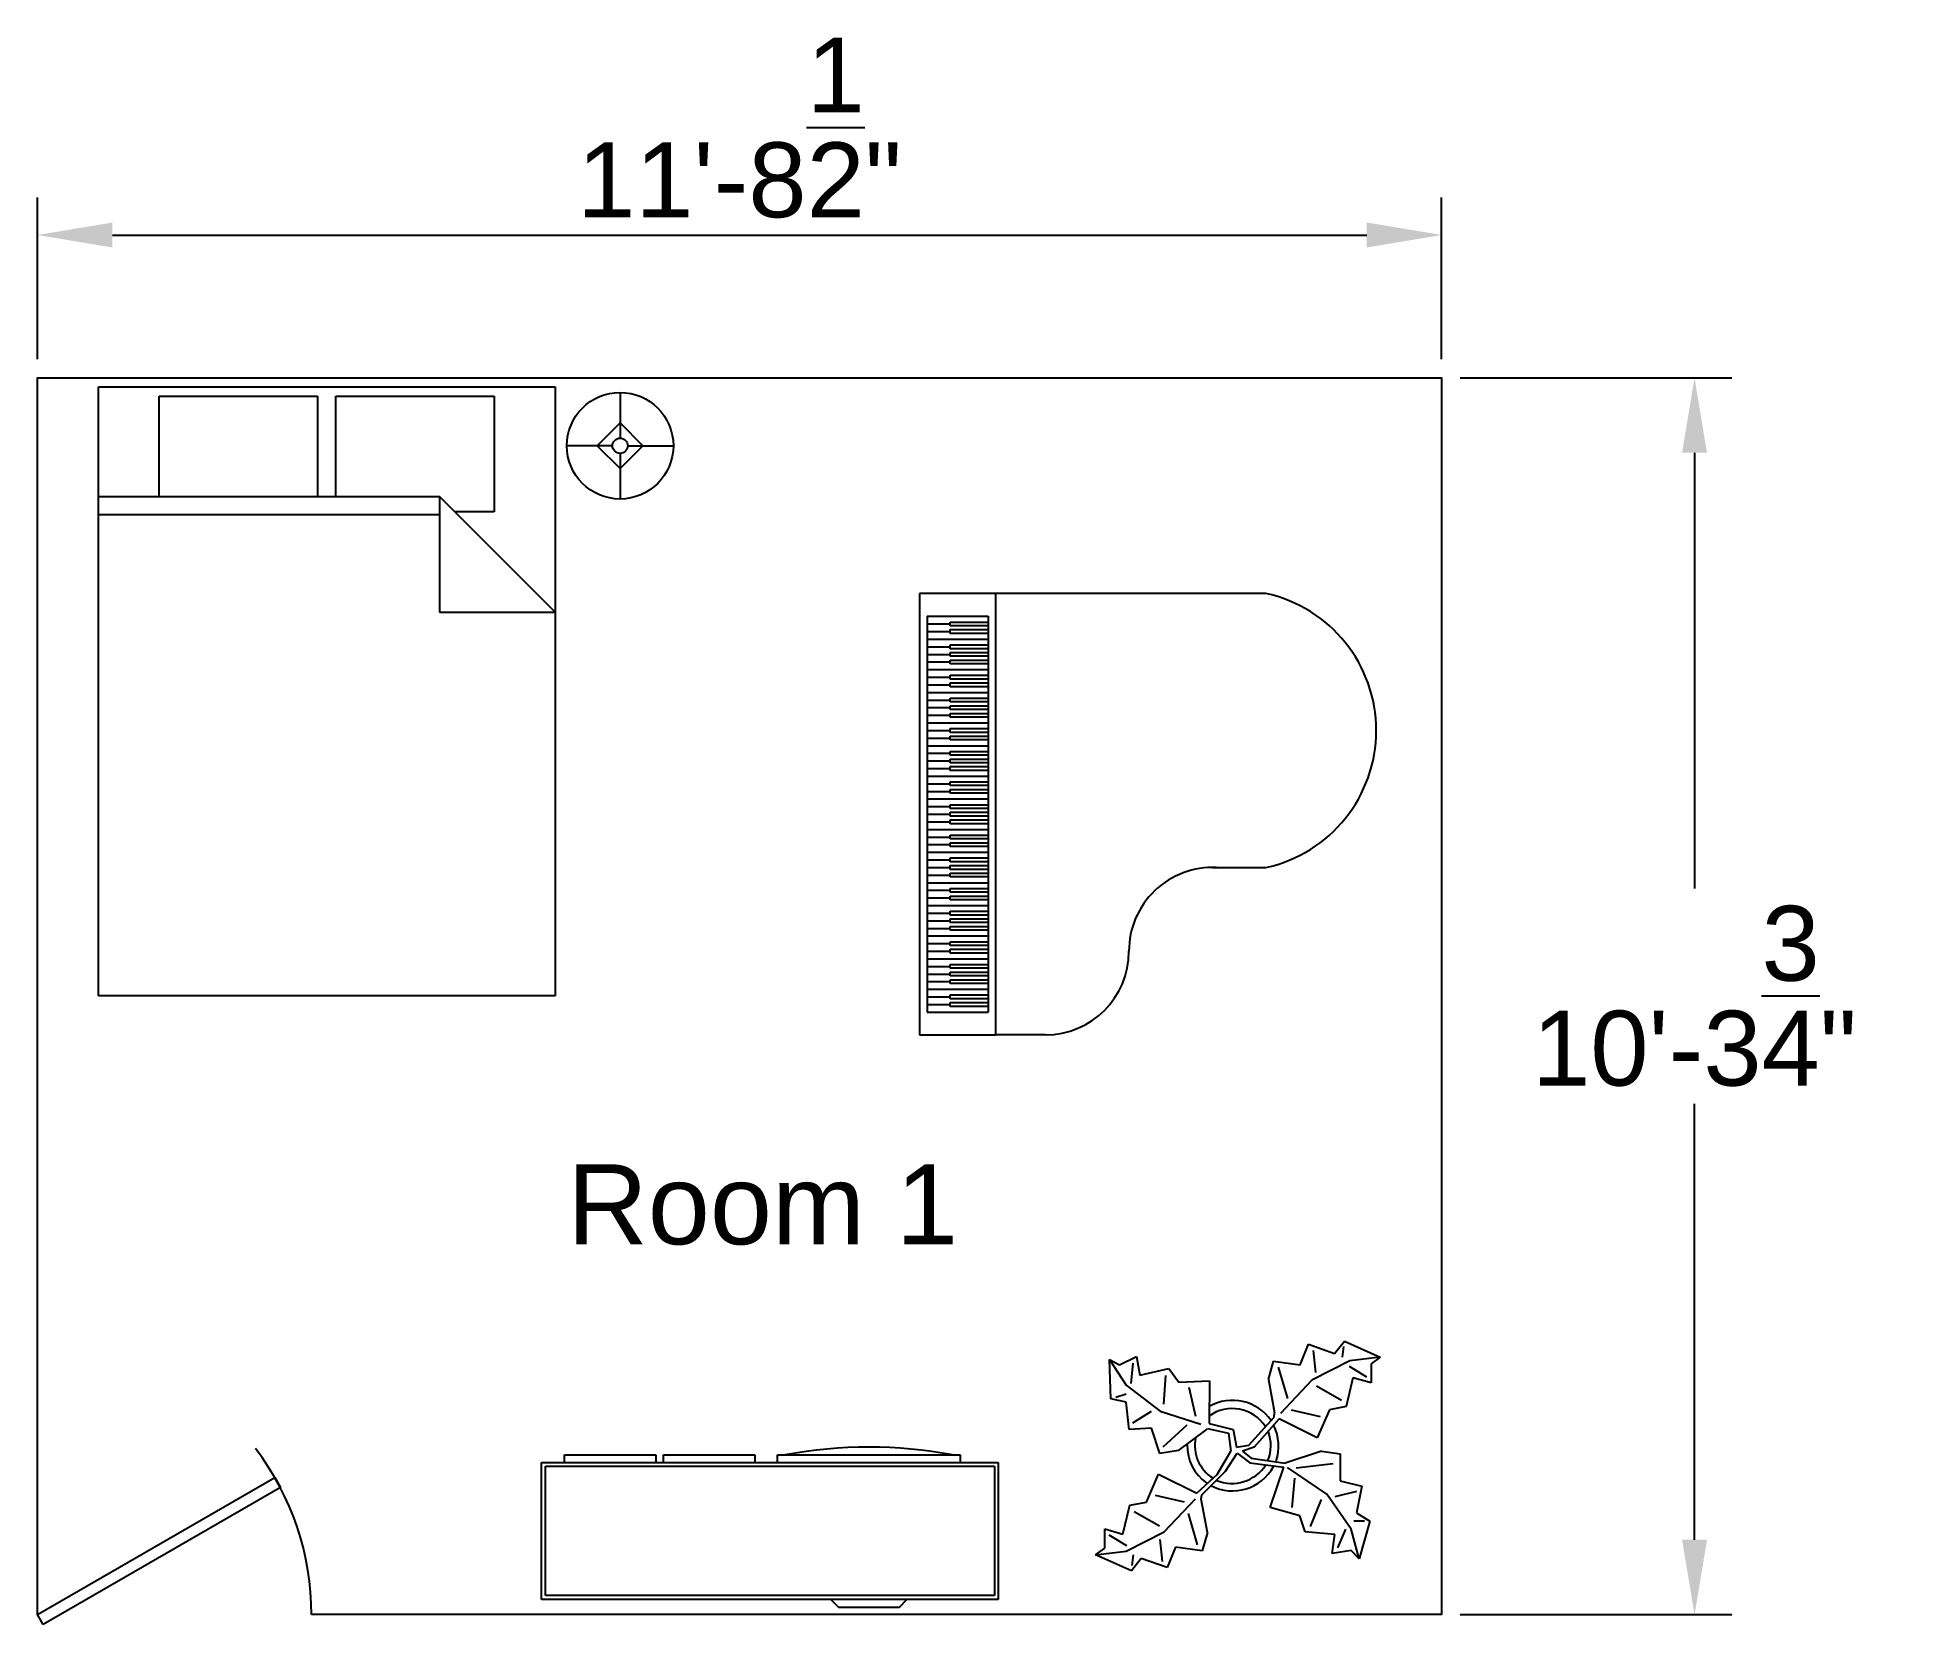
# Model space of a CAD drawing. Header units: inches. Extents: x 5262 to 5450, y 1151 to 1310.
import ezdxf

# ---------------------------------------------------------------- set-up
doc = ezdxf.new("R2010")
doc.units = ezdxf.units.IN
for name, color, linetype in [('Blocks', 142, 'Continuous'), ('Dimensions', 1, 'Continuous'), ('Text', 3, 'Continuous')]:
    doc.layers.add(name, color=color, linetype=linetype)
doc.styles.get("Standard").update_dxf_attribs({"font": 'arial.ttf'})
doc.dimstyles.new('ISO-25', dxfattribs={"dimscale": 3, "dimtxt": 2.5, "dimasz": 2.5, "dimexe": 1.25, "dimexo": 0.625, "dimtad": 1, "dimtih": 1, "dimtoh": 1, "dimdsep": 46, "dimlunit": 4, "dimtxsty": 'Standard', "dimcen": 2.5, "dimadec": 0, "dimazin": 0, "dimtfac": 1, "dimtmove": 0, "dimatfit": 3, "dimfxl": 1, "dimarcsym": 0})

# ---------------------------------------------------------------- blocks, each defined once
blk = doc.blocks.new('Bed - Queen')
at = {"linetype": 'Continuous'}
for p, q in [((0, -80.00003), (0, 0)), ((0, 0), (59.99999, 0)), ((59.99999, 0), (59.99999, -80.00003)), ((7.99999, -1.2), (28.79998, -1.2)), ((7.99999, -14.4), (7.99999, -1.2)), ((28.79998, -1.2), (28.79998, -14.4)), ((31.19999, -1.2), (51.99999, -1.2)), ((31.19999, -14.4), (31.19999, -1.2)), ((51.99999, -1.2), (51.99999, -16.4)), ((0, -14.4), (44.8, -14.4)), ((59.99999, -29.6), (44.8, -14.4)), ((44.8, -14.4), (44.8, -29.6)), ((44.8, -16.8), (0, -16.8)), ((51.99999, -16.4), (46.79936, -16.4)), ((44.8, -29.6), (59.99999, -29.6)), ((59.99999, -80.00003), (0, -80.00003))]:
    blk.add_line(p, q, dxfattribs=at)
blk = doc.blocks.new('Lamp - Table')
at = {"linetype": 'Continuous'}
for p, q in [((0, 7), (0, 1)), ((0, 3), (-3, 0)), ((3, 0), (0, 3)), ((-1, 0), (-7, 0)), ((-3, 0), (0, -3)), ((0, -3), (3, 0)), ((1, 0), (7, 0)), ((0, -1), (0, -7))]:
    blk.add_line(p, q, dxfattribs=at)
for radius in [7, 1]:
    blk.add_circle((0, 0), radius, dxfattribs=at)
blk = doc.blocks.new('Plant - Rubber or Philodendron')
at = {"linetype": 'Continuous'}
for p, q in [((8.8871, 10.7908), (9.9809, 13.4933)), ((9.9809, 13.4933), (13.3837, 12.301)), ((10.5828, 12.6946), (10.8893, 9.7953)), ((13.3837, 12.301), (14.68, 13.9039)), ((14.5816, 13.2037), (14.3848, 11.8033)), ((14.68, 13.9039), (19.3848, 11.8146)), ((-16.2005, 11.4774), (-13.9899, 8.1064)), ((-16.2005, 11.4774), (-14.8639, 10.7964)), ((-16.0159, 6.3329), (-16.2005, 11.4774)), ((-14.8639, 10.7964), (-12.6195, 11.8975)), ((-13.3174, 8.325), (-13.0735, 11.0065)), ((-12.6195, 11.8975), (-12.1909, 9.4345)), ((-12.1909, 9.4345), (-8.3829, 10.3)), ((-8.3829, 10.3), (-7.0549, 8.501)), ((4.6914, 8.8812), (5.3859, 11.2828)), ((5.3859, 11.2828), (8.8871, 10.7908)), ((5.9878, 10.4842), (7.1971, 6.3869)), ((15.3859, 11.3055), (10.3916, 8.7942)), ((15.2875, 10.6053), (17.5907, 9.2105)), ((19.3848, 11.8146), (15.3859, 11.3055)), ((19.3848, 11.8146), (18.1868, 10.9119)), ((18.1868, 10.9119), (18.1925, 8.4119)), ((-13.9899, 8.1064), (-9.5434, 4.7185)), ((-8.8369, 9.409), (-9.0894, 5.6095)), ((-7.0549, 8.501), (-3.0284, 8.6941)), ((-4.8529, 4.012), (-5.7184, 7.82)), ((-3.0284, 8.6941), (-3.0709, 3.1041)), ((4.6914, 8.8812), (5.5014, 4.4831)), ((10.3916, 8.7942), (6.2847, 4.4028)), ((14.2977, 6.1031), (10.9934, 7.9956)), ((15.7909, 9.1065), (14.8995, 5.3044)), ((18.1925, 8.4119), (15.7909, 9.1065)), ((-14.0069, 5.8704), (-16.0159, 6.3329)), ((-15.3434, 6.5514), (-13.9984, 6.9884)), ((-13.5868, 2.2894), (-14.0069, 5.8704)), ((14.8995, 5.3044), (12.7005, 4.8994)), ((-10.6784, 2.491), (-13.5868, 2.2894)), ((-13.1329, 3.1804), (-10.6614, 4.727)), ((-9.5858, -0.8715), (-10.6784, 2.491)), ((-9.5434, 4.7185), (-4.1917, 2.9888)), ((-9.1318, 0.0195), (-5.9793, 2.9025)), ((-3.0709, 3.1041), (0.0797, 2.3163)), ((2.1141, 0.2298), (5.4346, 3.9146)), ((6.1032, 3.6844), (2.8262, -0.031)), ((5.4346, 3.9146), (5.5014, 4.4831)), ((11.1089, 1.1958), (6.1032, 3.6844)), ((7.7005, 4.8881), (11.5025, 3.9967)), ((12.7005, 4.8994), (11.1089, 1.1958)), ((-7.1228, -0.443), (-3.5248, 2.2131)), ((-3.5248, 2.2131), (-3.3011, 2.4355)), ((-3.3011, 2.4355), (-0.5306, 1.7947)), ((-0.5306, 1.7947), (-0.2255, -0.5527)), ((-0.5306, 1.7947), (-0.5306, 1.7947)), ((0.0797, 2.3163), (0.4866, -0.031)), ((0.4866, -0.031), (2.1141, 0.2298)), ((-7.1228, -0.443), (-9.5858, -0.8715)), ((-2.019, -3.6148), (-0.2255, -0.5527)), ((-0.9375, -3.1608), (0.5883, -0.8135)), ((0.5883, -0.8135), (2.2447, -2.0916)), ((2.8262, -0.031), (1.3003, -0.5527)), ((1.3003, -0.5527), (2.4193, -1.4655)), ((2.2447, -2.0916), (6.7108, -2.6626)), ((2.4193, -1.4655), (6.895, -2.1175)), ((11.6605, -0.5413), (6.895, -2.1175)), ((8.3544, -2.7453), (13.1973, -2.1704)), ((11.6605, -0.5413), (14.1354, -0.8948)), ((14.1354, -0.8948), (14.1354, -4.4304)), ((-11.3237, -7.2629), (-9.7321, -3.5593)), ((-9.7321, -3.5593), (-4.7264, -6.0479)), ((-2.019, -3.6148), (-4.7264, -6.0479)), ((-4.0579, -6.2781), (-0.9375, -3.1608)), ((4.943, -7.9659), (6.7108, -2.6626)), ((12.3677, -6.1981), (7.219, -2.6772)), ((8.125, -4.0768), (7.7715, -7.9659)), ((14.1354, -4.4304), (16.9638, -5.1375)), ((-13.5228, -7.6679), (-11.3237, -7.2629)), ((-6.3237, -7.2516), (-10.1257, -6.3602)), ((-9.0148, -11.1577), (-4.9047, -6.8122)), ((-4.1246, -6.8466), (-4.0579, -6.2781)), ((-3.3146, -11.2447), (-4.1246, -6.8466)), ((10.2463, -10.4408), (11.6605, -6.9053)), ((15.5496, -10.7943), (12.3677, -6.1981)), ((16.2567, -5.8446), (13.4283, -6.5517)), ((16.9638, -5.1375), (16.2567, -8.673)), ((-14.4141, -11.4699), (-13.5228, -7.6679)), ((-12.921, -8.4665), (-9.6166, -10.359)), ((-4.611, -12.8477), (-5.8203, -8.7504)), ((8.8321, -9.0266), (4.943, -7.9659)), ((9.5392, -11.1479), (8.8321, -9.0266)), ((17.3174, -9.7337), (15.9032, -9.7337)), ((16.2567, -8.673), (18.0245, -9.7337)), ((18.0245, -9.7337), (16.6103, -14.6834)), ((-16.8157, -10.7754), (-14.4141, -11.4699)), ((-16.8101, -13.2754), (-16.8157, -10.7754)), ((-13.9107, -12.9688), (-16.2139, -11.574)), ((-14.0091, -13.669), (-9.0148, -11.1577)), ((-9.206, -15.0581), (-9.5126, -12.1588)), ((-3.3146, -11.2447), (-4.0092, -13.6463)), ((13.4283, -11.5015), (9.5392, -11.1479)), ((13.0748, -13.9763), (13.4283, -11.5015)), ((14.8425, -10.7943), (13.7819, -13.2692)), ((16.6103, -14.6834), (15.5496, -10.7943)), ((-18.008, -14.1781), (-16.8101, -13.2754)), ((-18.008, -14.1781), (-14.0091, -13.669)), ((-13.3032, -16.2674), (-18.008, -14.1781)), ((-12.0069, -14.6645), (-13.3032, -16.2674)), ((-13.2048, -15.5672), (-13.008, -14.1668)), ((-8.6042, -15.8568), (-12.0069, -14.6645)), ((-7.5103, -13.1543), (-8.6042, -15.8568)), ((-4.0092, -13.6463), (-7.5103, -13.1543)), ((15.5496, -13.6228), (13.0748, -13.9763)), ((16.6103, -14.6834), (15.5496, -13.6228))]:
    blk.add_line(p, q, dxfattribs=at)
for centre, radius, start, end in [((0, 0), 6.1275, 34.37569, 120.1028), ((-0.0601, -0.2075), 5.2461, 33.82192, 124.9414), ((-0.098, 0.1364), 6.1288, 341.2017, 26.09184), ((0.0308, 0.1664), 6, 178.6147, 235.1169), ((0.0308, 0.1664), 5, 168.1647, 238.6725), ((-0.2664, 0.1682), 5.2775, 338.4094, 20.03007), ((-0.1102, 0.4886), 5.2883, 247.3711, 327.472), ((-0.0234, 0.3825), 6.1492, 242.5812, 331.2714)]:
    blk.add_arc(centre, radius, start, end, dxfattribs=at)
blk = doc.blocks.new('Piano - Baby Grand')
at = {"linetype": 'Continuous'}
for p, q in [((-29, 8.250005), (-29, -27.249995)), ((7, 1.250005), (7, 8.250005)), ((29, -20.749995), (29, -27.249995)), ((-29, -27.249995), (-29, -37.249995)), ((29, -27.249995), (-29, -27.249995)), ((-26, -36.249995), (-26, -28.249995)), ((-26, -28.249995), (26, -28.249995)), ((-25.25, -33.249995), (-25.25, -28.249995)), ((-24.75, -28.249995), (-24.75, -33.249995)), ((-24.25, -33.249995), (-24.25, -28.249995)), ((-23.75, -28.249995), (-23.75, -33.249995)), ((-23, -36.249995), (-23, -28.249995)), ((-22.25, -33.249995), (-22.25, -28.249995)), ((-21.75, -28.249995), (-21.75, -33.249995)), ((-21.25, -33.249995), (-21.25, -28.249995)), ((-20.75, -28.249995), (-20.75, -33.249995)), ((-20.25, -33.249995), (-20.25, -28.249995)), ((-19.75, -28.249995), (-19.75, -33.249995)), ((-19, -36.249995), (-19, -28.249995)), ((-18.25, -33.249995), (-18.25, -28.249995)), ((-17.75, -28.249995), (-17.75, -33.249995)), ((-17.25, -33.249995), (-17.25, -28.249995)), ((-16.75, -28.249995), (-16.75, -33.249995)), ((-16, -36.249995), (-16, -28.249995)), ((-15.25, -33.249995), (-15.25, -28.249995)), ((-14.75, -28.249995), (-14.75, -33.249995)), ((-14.25, -33.249995), (-14.25, -28.249995)), ((-13.75, -28.249995), (-13.75, -33.249995)), ((-13.25, -33.249995), (-13.25, -28.249995)), ((-12.75, -28.249995), (-12.75, -33.249995)), ((-12, -36.249995), (-12, -28.249995)), ((-11.25, -33.249995), (-11.25, -28.249995)), ((-10.75, -28.249995), (-10.75, -33.249995)), ((-10.25, -33.249995), (-10.25, -28.249995)), ((-9.75, -28.249995), (-9.75, -33.249995)), ((-9, -36.249995), (-9, -28.249995)), ((-8.25, -33.249995), (-8.25, -28.249995)), ((-7.75, -28.249995), (-7.75, -33.249995)), ((-7.25, -33.249995), (-7.25, -28.249995)), ((-6.75, -28.249995), (-6.75, -33.249995)), ((-6.25, -33.249995), (-6.25, -28.249995)), ((-5.75, -28.249995), (-5.75, -33.249995)), ((-5, -36.249995), (-5, -28.249995)), ((-4.25, -33.249995), (-4.25, -28.249995)), ((-3.75, -28.249995), (-3.75, -33.249995)), ((-3.25, -33.249995), (-3.25, -28.249995)), ((-2.75, -28.249995), (-2.75, -33.249995)), ((-2, -36.249995), (-2, -28.249995)), ((-1.25, -33.249995), (-1.25, -28.249995)), ((-0.75, -28.249995), (-0.75, -33.249995)), ((-0.25, -33.249995), (-0.25, -28.249995)), ((0.25, -28.249995), (0.25, -33.249995)), ((0.75, -33.249995), (0.75, -28.249995)), ((1.25, -28.249995), (1.25, -33.249995)), ((2, -36.249995), (2, -28.249995)), ((2.75, -33.249995), (2.75, -28.249995)), ((3.25, -28.249995), (3.25, -33.249995)), ((3.75, -33.249995), (3.75, -28.249995)), ((4.25, -28.249995), (4.25, -33.249995)), ((5, -36.249995), (5, -28.249995)), ((5.75, -33.249995), (5.75, -28.249995)), ((6.25, -28.249995), (6.25, -33.249995)), ((6.75, -33.249995), (6.75, -28.249995)), ((7.25, -28.249995), (7.25, -33.249995)), ((7.75, -33.249995), (7.75, -28.249995)), ((8.25, -28.249995), (8.25, -33.249995)), ((9, -36.249995), (9, -28.249995)), ((9.75, -33.249995), (9.75, -28.249995)), ((10.25, -28.249995), (10.25, -33.249995)), ((10.75, -33.249995), (10.75, -28.249995)), ((11.25, -28.249995), (11.25, -33.249995)), ((12, -36.249995), (12, -28.249995)), ((12.75, -33.249995), (12.75, -28.249995)), ((13.25, -28.249995), (13.25, -33.249995)), ((13.75, -33.249995), (13.75, -28.249995)), ((14.25, -28.249995), (14.25, -33.249995)), ((14.75, -33.249995), (14.75, -28.249995)), ((15.25, -28.249995), (15.25, -33.249995)), ((16, -36.249995), (16, -28.249995)), ((16.75, -33.249995), (16.75, -28.249995)), ((17.25, -28.249995), (17.25, -33.249995)), ((17.75, -33.249995), (17.75, -28.249995)), ((18.25, -28.249995), (18.25, -33.249995)), ((19, -36.249995), (19, -28.249995)), ((19.75, -33.249995), (19.75, -28.249995)), ((20.25, -28.249995), (20.25, -33.249995)), ((20.75, -33.249995), (20.75, -28.249995)), ((21.25, -28.249995), (21.25, -33.249995)), ((21.75, -33.249995), (21.75, -28.249995)), ((22.25, -28.249995), (22.25, -33.249995)), ((23, -36.249995), (23, -28.249995)), ((23.75, -33.249995), (23.75, -28.249995)), ((24.25, -28.249995), (24.25, -33.249995)), ((24.75, -33.249995), (24.75, -28.249995)), ((25.25, -28.249995), (25.25, -33.249995)), ((26, -36.249995), (26, -28.249995)), ((29, -37.249995), (29, -27.249995)), ((-25, -33.249995), (-25.25, -33.249995)), ((-24.75, -33.249995), (-25, -33.249995)), ((-25, -36.249995), (-25, -33.249995)), ((-24, -33.249995), (-24.25, -33.249995)), ((-23.75, -33.249995), (-24, -33.249995)), ((-24, -36.249995), (-24, -33.249995)), ((-22, -33.249995), (-22.25, -33.249995)), ((-21.75, -33.249995), (-22, -33.249995)), ((-22, -36.249995), (-22, -33.249995)), ((-21, -33.249995), (-21.25, -33.249995)), ((-20.75, -33.249995), (-21, -33.249995)), ((-21, -36.249995), (-21, -33.249995)), ((-20, -33.249995), (-20.25, -33.249995)), ((-19.75, -33.249995), (-20, -33.249995)), ((-20, -36.249995), (-20, -33.249995)), ((-18, -33.249995), (-18.25, -33.249995)), ((-17.75, -33.249995), (-18, -33.249995)), ((-18, -36.249995), (-18, -33.249995)), ((-17, -33.249995), (-17.25, -33.249995)), ((-16.75, -33.249995), (-17, -33.249995)), ((-17, -36.249995), (-17, -33.249995)), ((-15, -33.249995), (-15.25, -33.249995)), ((-14.75, -33.249995), (-15, -33.249995)), ((-15, -36.249995), (-15, -33.249995)), ((-14, -33.249995), (-14.25, -33.249995)), ((-13.75, -33.249995), (-14, -33.249995)), ((-14, -36.249995), (-14, -33.249995)), ((-13, -33.249995), (-13.25, -33.249995)), ((-12.75, -33.249995), (-13, -33.249995)), ((-13, -36.249995), (-13, -33.249995)), ((-11, -33.249995), (-11.25, -33.249995)), ((-10.75, -33.249995), (-11, -33.249995)), ((-11, -36.249995), (-11, -33.249995)), ((-10, -33.249995), (-10.25, -33.249995)), ((-9.75, -33.249995), (-10, -33.249995)), ((-10, -36.249995), (-10, -33.249995)), ((-8, -33.249995), (-8.25, -33.249995)), ((-7.75, -33.249995), (-8, -33.249995)), ((-8, -36.249995), (-8, -33.249995)), ((-7, -33.249995), (-7.25, -33.249995)), ((-6.75, -33.249995), (-7, -33.249995)), ((-7, -36.249995), (-7, -33.249995)), ((-6, -33.249995), (-6.25, -33.249995)), ((-5.75, -33.249995), (-6, -33.249995)), ((-6, -36.249995), (-6, -33.249995)), ((-4, -33.249995), (-4.25, -33.249995)), ((-3.75, -33.249995), (-4, -33.249995)), ((-4, -36.249995), (-4, -33.249995)), ((-3, -33.249995), (-3.25, -33.249995)), ((-2.75, -33.249995), (-3, -33.249995)), ((-3, -36.249995), (-3, -33.249995)), ((-1, -33.249995), (-1.25, -33.249995)), ((-0.75, -33.249995), (-1, -33.249995)), ((-1, -36.249995), (-1, -33.249995)), ((0, -33.249995), (-0.25, -33.249995)), ((0.25, -33.249995), (0, -33.249995)), ((0, -36.249995), (0, -33.249995)), ((1, -33.249995), (0.75, -33.249995)), ((1.25, -33.249995), (1, -33.249995)), ((1, -36.249995), (1, -33.249995)), ((3, -33.249995), (2.75, -33.249995)), ((3.25, -33.249995), (3, -33.249995)), ((3, -36.249995), (3, -33.249995)), ((4, -33.249995), (3.75, -33.249995)), ((4.25, -33.249995), (4, -33.249995)), ((4, -36.249995), (4, -33.249995)), ((6, -33.249995), (5.75, -33.249995)), ((6.25, -33.249995), (6, -33.249995)), ((6, -36.249995), (6, -33.249995)), ((7, -33.249995), (6.75, -33.249995)), ((7.25, -33.249995), (7, -33.249995)), ((7, -36.249995), (7, -33.249995)), ((8, -33.249995), (7.75, -33.249995)), ((8.25, -33.249995), (8, -33.249995)), ((8, -36.249995), (8, -33.249995)), ((10, -33.249995), (9.75, -33.249995)), ((10.25, -33.249995), (10, -33.249995)), ((10, -36.249995), (10, -33.249995)), ((11, -33.249995), (10.75, -33.249995)), ((11.25, -33.249995), (11, -33.249995)), ((11, -36.249995), (11, -33.249995)), ((13, -33.249995), (12.75, -33.249995)), ((13.25, -33.249995), (13, -33.249995)), ((13, -36.249995), (13, -33.249995)), ((14, -33.249995), (13.75, -33.249995)), ((14.25, -33.249995), (14, -33.249995)), ((14, -36.249995), (14, -33.249995)), ((15, -33.249995), (14.75, -33.249995)), ((15.25, -33.249995), (15, -33.249995)), ((15, -36.249995), (15, -33.249995)), ((17, -33.249995), (16.75, -33.249995)), ((17.25, -33.249995), (17, -33.249995)), ((17, -36.249995), (17, -33.249995)), ((18, -33.249995), (17.75, -33.249995)), ((18.25, -33.249995), (18, -33.249995)), ((18, -36.249995), (18, -33.249995)), ((20, -33.249995), (19.75, -33.249995)), ((20.25, -33.249995), (20, -33.249995)), ((20, -36.249995), (20, -33.249995)), ((21, -33.249995), (20.75, -33.249995)), ((21.25, -33.249995), (21, -33.249995)), ((21, -36.249995), (21, -33.249995)), ((22, -33.249995), (21.75, -33.249995)), ((22.25, -33.249995), (22, -33.249995)), ((22, -36.249995), (22, -33.249995)), ((24, -33.249995), (23.75, -33.249995)), ((24.25, -33.249995), (24, -33.249995)), ((24, -36.249995), (24, -33.249995)), ((25, -33.249995), (24.75, -33.249995)), ((25.25, -33.249995), (25, -33.249995)), ((25, -36.249995), (25, -33.249995)), ((-26, -36.249995), (-25, -36.249995)), ((-25, -36.249995), (-24, -36.249995)), ((-24, -36.249995), (-23, -36.249995)), ((-23, -36.249995), (-22, -36.249995)), ((-22, -36.249995), (-21, -36.249995)), ((-21, -36.249995), (-20, -36.249995)), ((-20, -36.249995), (-19, -36.249995)), ((-19, -36.249995), (-18, -36.249995)), ((-18, -36.249995), (-17, -36.249995)), ((-17, -36.249995), (-16, -36.249995)), ((-16, -36.249995), (-15, -36.249995)), ((-15, -36.249995), (-14, -36.249995)), ((-14, -36.249995), (-13, -36.249995)), ((-13, -36.249995), (-12, -36.249995)), ((-12, -36.249995), (-11, -36.249995)), ((-11, -36.249995), (-10, -36.249995)), ((-10, -36.249995), (-9, -36.249995)), ((-9, -36.249995), (-8, -36.249995)), ((-8, -36.249995), (-7, -36.249995)), ((-7, -36.249995), (-6, -36.249995)), ((-6, -36.249995), (-5, -36.249995)), ((-5, -36.249995), (-4, -36.249995)), ((-4, -36.249995), (-3, -36.249995)), ((-3, -36.249995), (-2, -36.249995)), ((-2, -36.249995), (-1, -36.249995)), ((-1, -36.249995), (0, -36.249995)), ((0, -36.249995), (1, -36.249995)), ((1, -36.249995), (2, -36.249995)), ((2, -36.249995), (3, -36.249995)), ((3, -36.249995), (4, -36.249995)), ((4, -36.249995), (5, -36.249995)), ((5, -36.249995), (6, -36.249995)), ((6, -36.249995), (7, -36.249995)), ((7, -36.249995), (8, -36.249995)), ((8, -36.249995), (9, -36.249995)), ((9, -36.249995), (10, -36.249995)), ((10, -36.249995), (11, -36.249995)), ((11, -36.249995), (12, -36.249995)), ((12, -36.249995), (13, -36.249995)), ((13, -36.249995), (14, -36.249995)), ((14, -36.249995), (15, -36.249995)), ((15, -36.249995), (16, -36.249995)), ((16, -36.249995), (17, -36.249995)), ((17, -36.249995), (18, -36.249995)), ((18, -36.249995), (19, -36.249995)), ((19, -36.249995), (20, -36.249995)), ((20, -36.249995), (21, -36.249995)), ((21, -36.249995), (22, -36.249995)), ((22, -36.249995), (23, -36.249995)), ((23, -36.249995), (24, -36.249995)), ((24, -36.249995), (25, -36.249995)), ((25, -36.249995), (26, -36.249995)), ((-29, -37.249995), (29, -37.249995))]:
    blk.add_line(p, q, dxfattribs=at)
for centre, radius, start, end in [((-11, 4.327585), 18.42241, 12.29325, 167.7067), ((18, 1.250005), 11, 177.3974, 270), ((18, -20.749995), 11, 0, 90)]:
    blk.add_arc(centre, radius, start, end, dxfattribs=at)
blk = doc.blocks.new('Entertainment Center')
at = {"linetype": 'Continuous'}
for p, q in [((-4, 0), (-5, -1)), ((4, 0), (-4, 0)), ((5, -1), (4, 0)), ((-17, -19), (-17, -1)), ((-17, -1), (43, -1)), ((-16.5, -18.5), (-16.5, -1.5)), ((-16.5, -1.5), (42.5, -1.5)), ((42.5, -1.5), (42.5, -18.5)), ((43, -1), (43, -19)), ((43, -19), (-17, -19)), ((42.5, -18.5), (-16.5, -18.5)), ((-12, -20), (-12, -19)), ((12, -19), (12, -20)), ((15, -20), (15, -19)), ((27, -19), (27, -20)), ((28, -20), (28, -19)), ((40, -19), (40, -20)), ((12, -20), (-12, -20)), ((27, -20), (15, -20)), ((40, -20), (28, -20))]:
    blk.add_line(p, q, dxfattribs=at)
blk.add_arc((0, 40), 61, 259.6111, 280.3889, dxfattribs=at)
blk = doc.blocks.new('Door - Left Hung 36 in.')
blk.add_lwpolyline([(0.75, -1.3), (0, 0), (31.18, 18), (31.93, 16.7)], close=True)
blk.add_arc((0, 0), 36, 0, 37.3101)
blk = doc.blocks.new('*D8')
at = {"layer": 'Defpoints', "color": 0, "transparency": 16777216}
for p in [(5403.02, 1290.3), (5262.45, 1276), (5403.02, 1276)]:
    blk.add_point(p, dxfattribs=at)
at = {"layer": 'Dimensions', "color": 0, "lineweight": -2, "transparency": 16777216}
for p, q in [((5262.45, 1277.88), (5262.45, 1294.05)), ((5403.02, 1277.88), (5403.02, 1294.05)), ((5269.95, 1290.3), (5395.52, 1290.3))]:
    blk.add_line(p, q, dxfattribs=at)
at = {"layer": 'Dimensions', "color": 0, "transparency": 16777216}
for points in [[(5269.95, 1291.55), (5269.95, 1289.05), (5262.45, 1290.3)], [(5395.52, 1291.55), (5395.52, 1289.05), (5403.02, 1290.3)]]:
    blk.add_solid(points, dxfattribs=at)
at = {"layer": 'Dimensions', "color": 0, "transparency": 16777216, "insert": (5332.73, 1301.02), "char_height": 7.5, "attachment_point": 5}
blk.add_mtext('11\'-8{\\H1.000000x;\\S1/2;}"', dxfattribs=at)
blk = doc.blocks.new('*D9')
at = {"layer": 'Defpoints', "color": 0, "transparency": 16777216}
for p in [(5403.02, 1276), (5403.02, 1152.16), (5428.34, 1152.16)]:
    blk.add_point(p, dxfattribs=at)
at = {"layer": 'Dimensions', "color": 0, "lineweight": -2, "transparency": 16777216}
for p, q in [((5404.89, 1276), (5432.09, 1276)), ((5428.34, 1268.5), (5428.34, 1224.86)), ((5428.34, 1159.66), (5428.34, 1203.31)), ((5404.89, 1152.16), (5432.09, 1152.16))]:
    blk.add_line(p, q, dxfattribs=at)
at = {"layer": 'Dimensions', "color": 0, "transparency": 16777216}
for points in [[(5427.09, 1268.5), (5429.59, 1268.5), (5428.34, 1276)], [(5427.09, 1159.66), (5429.59, 1159.66), (5428.34, 1152.16)]]:
    blk.add_solid(points, dxfattribs=at)
at = {"layer": 'Dimensions', "color": 0, "transparency": 16777216, "insert": (5428.34, 1214.08), "char_height": 7.5, "attachment_point": 5}
blk.add_mtext('10\'-3{\\H1.000000x;\\S3/4;}"', dxfattribs=at)

msp = doc.modelspace()

# ---------------------------------------------------------------- linework, layer by layer
msp.add_lwpolyline([(5262.445, 1152.165), (5262.445, 1276), (5403.016, 1276), (5403.016, 1152.165), (5289.877, 1152.165)])

# ---------------------------------------------------------------- block references
at = {"layer": 'Blocks', "xscale": 0.762, "yscale": 0.762, "zscale": 0.762}
for name, p in [('Bed - Queen', (5268.541, 1275.086)), ('Lamp - Table', (5320.772, 1269.201)), ('Plant - Rubber or Philodendron', (5382.1, 1168.95)), ('Door - Left Hung 36 in.', (5262.445, 1152.165))]:
    msp.add_blockref(name, p, dxfattribs=at)
for name, p, rotation in [('Piano - Baby Grand', (5379.142, 1232.308), 270), ('Entertainment Center', (5345.685, 1152.927), 180)]:
    msp.add_blockref(name, p, dxfattribs=dict(at, rotation=rotation))

# ---------------------------------------------------------------- texts
at = {"layer": 'Text', "insert": (5315.476, 1197.244), "char_height": 8, "attachment_point": 1}
msp.add_mtext_dynamic_manual_height_columns('Room 1', width=85.2623, gutter_width=12.5, heights=[0], dxfattribs=at)

# ---------------------------------------------------------------- dimensions: what is measured, and where the dimension line sits
at = {"layer": 'Dimensions'}
dim = msp.add_linear_dim(base=(5403.016, 1290.304), p1=(5262.445, 1276), p2=(5403.016, 1276), dimstyle='ISO-25', dxfattribs=at)
dim.commit()
dim.dimension.update_dxf_attribs({"geometry": '*D8', "text_midpoint": (5332.731, 1290.304), "dimtype": 160})
dim = msp.add_linear_dim(base=(5428.3364, 1152.1647), p1=(5403.0161, 1276.0001), p2=(5403.0161, 1152.1647), angle=90, dimstyle='ISO-25', dxfattribs=at)
dim.commit()
dim.dimension.update_dxf_attribs({"geometry": '*D9', "text_midpoint": (5428.3364, 1214.0824)})

doc.saveas('drawing.dxf')
